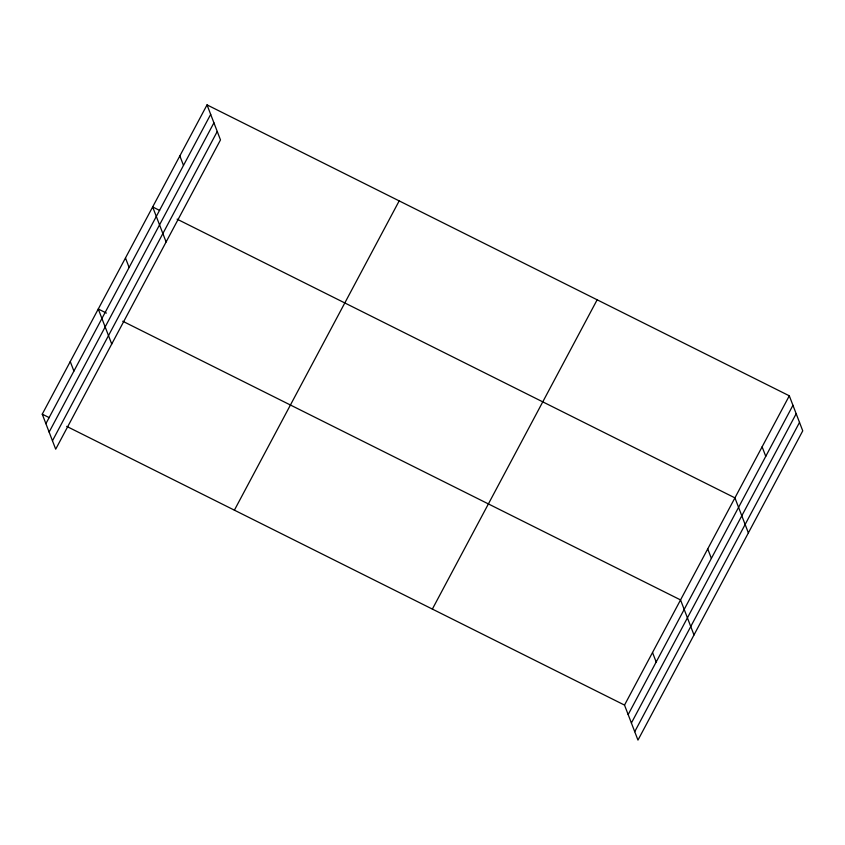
<?xml version="1.0" encoding="UTF-8"?>
<svg xmlns="http://www.w3.org/2000/svg" width="845" height="845" viewBox="0 0 845 845"><rect width="100%" height="100%" fill="white"/><g stroke="black" fill="none" stroke-linecap="round" stroke-linejoin="round"><path stroke-width="1.27" d="M207.036 104.886L220.482 139.911L55.696 449.191L42.25 414.166L207.036 104.886L789.304 395.809L802.75 430.834L637.964 740.114L624.518 705.089L66.702 426.376M45.894 423.662L210.68 114.381M49.126 432.091L213.922 122.81M52.464 440.773L217.249 131.493M234.392 510.169L399.189 200.888M432.365 609.076L597.151 299.795M624.518 705.089L789.304 395.809M628.162 714.585L792.948 405.304M631.395 723.003L796.18 413.723M634.722 731.696L799.518 422.416M159.642 210.437L152.66 206.94L166.106 241.976M177.112 219.161L734.918 497.863L748.374 532.899M106.428 313.083L98.273 309.006L111.73 344.042M122.736 321.227L680.542 599.929L693.988 634.965M42.25 414.166L49.242 417.652M762.116 446.836L765.76 456.332M707.73 548.901L711.374 558.397M652.53 652.509L656.174 662.005M179.848 155.913L183.492 165.409M125.472 257.978L129.116 267.474M70.262 361.586L73.906 371.082"/></g></svg>
